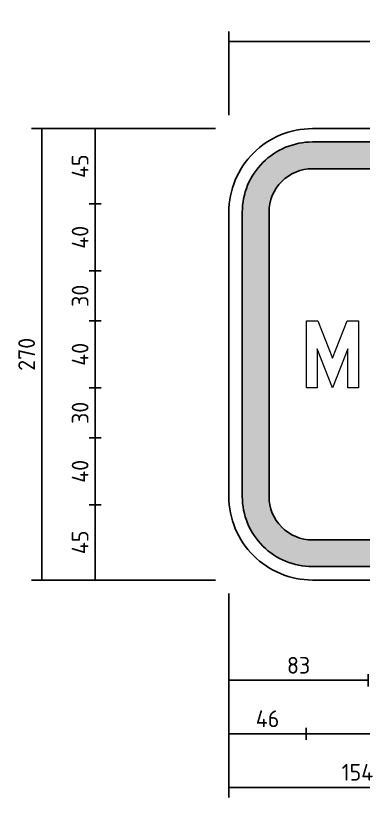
# Model space of a CAD drawing. Extents: x 0 to 752, y 0 to 297.
# Drawn here: x 132.2 to 184.2, y 108.2 to 225.1 of the extents above; entities that cross this region are included whole.
import ezdxf

# ---------------------------------------------------------------- set-up
doc = ezdxf.new("R2010")
doc.units = 0
doc.layers.get('0').update_dxf_attribs({"linetype": 'CONTINUOUS'})
doc.layers.get('DEFPOINTS').update_dxf_attribs({"linetype": 'CONTINUOUS'})
for name, color, linetype in [('L25', 1, 'CONTINUOUS'), ('L35', 3, 'CONTINUOUS'), ('T25', 1, 'CONTINUOUS')]:
    doc.layers.add(name, color=color, linetype=linetype)
doc.styles.add('ISO', font='iso3098b.shx')
doc.dimstyles.new('SIGNSDIM', dxfattribs={"dimtxt": 2.5, "dimasz": 0.2, "dimexe": 1.5, "dimexo": 2, "dimgap": 1, "dimtad": 1, "dimdec": 4, "dimlfac": 4, "dimrnd": 1, "dimdsep": 46, "dimtxsty": 'ISO', "dimblk": 'SGNDIM', "dimcen": 2.5, "dimse2": 1, "dimadec": 0, "dimazin": 0, "dimtfac": 1, "dimtdec": 4, "dimtix": 1, "dimtmove": 0, "dimatfit": 3, "dimldrblk": 'SGNDIM', "dimfxl": 1, "dimtolj": 1, "dimtzin": 0, "dimarcsym": 0})

# ---------------------------------------------------------------- blocks, each defined once
blk = doc.blocks.new('SGNDIM')
for p, q in [((0, 0), (-1, 0)), ((0, 4.5), (0, -4.5))]:
    blk.add_line(p, q)
blk = doc.blocks.new('*D4')
at = {"layer": 'DEFPOINTS', "color": 0, "transparency": 16777216}
for p in [(164.07, 208.2), (136.07, 140.7), (164.07, 140.7)]:
    blk.add_point(p, dxfattribs=at)
at = {"layer": 'T25', "color": 0, "lineweight": -2, "transparency": 16777216}
for p, q in [((162.07, 208.2), (134.57, 208.2)), ((136.07, 208), (136.07, 140.9)), ((162.07, 140.7), (134.57, 140.7))]:
    blk.add_line(p, q, dxfattribs=at)
at = {"layer": 'T25', "color": 0, "lineweight": -2, "transparency": 16777216, "xscale": 0.2, "yscale": 0.2, "zscale": 0.2}
for p, rotation in [((136.07, 208.2), 90), ((136.07, 140.7), 270)]:
    blk.add_blockref('SGNDIM', p, dxfattribs=dict(at, rotation=rotation))
at = {"layer": 'T25', "color": 0, "transparency": 16777216, "insert": (133.82, 174.45), "char_height": 2.5, "attachment_point": 5, "rotation": 90, "style": 'ISO'}
blk.add_mtext('\\A1;270', dxfattribs=at)
blk = doc.blocks.new('*D5')
at = {"layer": 'DEFPOINTS', "color": 0, "transparency": 16777216}
for p in [(164.07, 140.7), (184.91, 140.7), (184.91, 125.7)]:
    blk.add_point(p, dxfattribs=at)
at = {"layer": 'T25', "color": 0, "lineweight": -2, "transparency": 16777216}
for p, q in [((164.07, 138.7), (164.07, 124.2)), ((164.27, 125.7), (184.71, 125.7))]:
    blk.add_line(p, q, dxfattribs=at)
at = {"layer": 'T25', "color": 0, "lineweight": -2, "transparency": 16777216, "xscale": 0.2, "yscale": 0.2, "zscale": 0.2, "rotation": 180}
blk.add_blockref('SGNDIM', (164.07, 125.7), dxfattribs=at)
at = {"layer": 'T25', "color": 0, "lineweight": -2, "transparency": 16777216, "xscale": 0.2, "yscale": 0.2, "zscale": 0.2}
blk.add_blockref('SGNDIM', (184.91, 125.7), dxfattribs=at)
at = {"layer": 'T25', "color": 0, "transparency": 16777216, "insert": (174.49, 127.95), "char_height": 2.5, "attachment_point": 5, "style": 'ISO'}
blk.add_mtext('\\A1;83', dxfattribs=at)
blk = doc.blocks.new('*D10')
at = {"layer": 'DEFPOINTS', "color": 0, "transparency": 16777216}
for p in [(164.07, 140.7), (175.63, 140.7), (175.63, 117.7)]:
    blk.add_point(p, dxfattribs=at)
at = {"layer": 'T25', "color": 0, "lineweight": -2, "transparency": 16777216}
for p, q in [((164.07, 138.7), (164.07, 116.2)), ((164.27, 117.7), (175.43, 117.7))]:
    blk.add_line(p, q, dxfattribs=at)
at = {"layer": 'T25', "color": 0, "lineweight": -2, "transparency": 16777216, "xscale": 0.2, "yscale": 0.2, "zscale": 0.2, "rotation": 180}
blk.add_blockref('SGNDIM', (164.07, 117.7), dxfattribs=at)
at = {"layer": 'T25', "color": 0, "lineweight": -2, "transparency": 16777216, "xscale": 0.2, "yscale": 0.2, "zscale": 0.2}
blk.add_blockref('SGNDIM', (175.63, 117.7), dxfattribs=at)
at = {"layer": 'T25', "color": 0, "transparency": 16777216, "insert": (169.85, 119.95), "char_height": 2.5, "attachment_point": 5, "style": 'ISO'}
blk.add_mtext('\\A1;46', dxfattribs=at)
blk = doc.blocks.new('*D11')
at = {"layer": 'DEFPOINTS', "color": 0, "transparency": 16777216}
for p in [(175.63, 140.7), (265, 140.7), (265, 117.7)]:
    blk.add_point(p, dxfattribs=at)
at = {"layer": 'T25', "color": 0, "lineweight": -2, "transparency": 16777216}
blk.add_line((175.83, 117.7), (264.8, 117.7), dxfattribs=at)
at = {"layer": 'T25', "color": 0, "lineweight": -2, "transparency": 16777216, "xscale": 0.2, "yscale": 0.2, "zscale": 0.2, "rotation": 180}
blk.add_blockref('SGNDIM', (175.63, 117.7), dxfattribs=at)
at = {"layer": 'T25', "color": 0, "lineweight": -2, "transparency": 16777216, "xscale": 0.2, "yscale": 0.2, "zscale": 0.2}
blk.add_blockref('SGNDIM', (265, 117.7), dxfattribs=at)
at = {"layer": 'T25', "color": 0, "transparency": 16777216, "insert": (220.32, 119.95), "char_height": 2.5, "attachment_point": 5, "style": 'ISO'}
blk.add_mtext('\\A1;358', dxfattribs=at)
blk = doc.blocks.new('*D13')
at = {"layer": 'DEFPOINTS', "color": 0, "transparency": 16777216}
for p in [(164.07, 140.7), (202.51, 140.7), (202.51, 109.7)]:
    blk.add_point(p, dxfattribs=at)
at = {"layer": 'T25', "color": 0, "lineweight": -2, "transparency": 16777216}
for p, q in [((164.07, 138.7), (164.07, 108.2)), ((164.27, 109.7), (202.31, 109.7))]:
    blk.add_line(p, q, dxfattribs=at)
at = {"layer": 'T25', "color": 0, "lineweight": -2, "transparency": 16777216, "xscale": 0.2, "yscale": 0.2, "zscale": 0.2, "rotation": 180}
blk.add_blockref('SGNDIM', (164.07, 109.7), dxfattribs=at)
at = {"layer": 'T25', "color": 0, "lineweight": -2, "transparency": 16777216, "xscale": 0.2, "yscale": 0.2, "zscale": 0.2}
blk.add_blockref('SGNDIM', (202.51, 109.7), dxfattribs=at)
at = {"layer": 'T25', "color": 0, "transparency": 16777216, "insert": (183.29, 111.95), "char_height": 2.5, "attachment_point": 5, "style": 'ISO'}
blk.add_mtext('\\A1;154', dxfattribs=at)
blk = doc.blocks.new('*D16')
at = {"layer": 'DEFPOINTS', "color": 0, "transparency": 16777216}
for p in [(164.07, 208.2), (144.07, 196.95), (164.07, 196.95)]:
    blk.add_point(p, dxfattribs=at)
at = {"layer": 'T25', "color": 0, "lineweight": -2, "transparency": 16777216}
for p, q in [((162.07, 208.2), (142.57, 208.2)), ((144.07, 208), (144.07, 197.15))]:
    blk.add_line(p, q, dxfattribs=at)
at = {"layer": 'T25', "color": 0, "lineweight": -2, "transparency": 16777216, "xscale": 0.2, "yscale": 0.2, "zscale": 0.2}
for p, rotation in [((144.07, 208.2), 90), ((144.07, 196.95), 270)]:
    blk.add_blockref('SGNDIM', p, dxfattribs=dict(at, rotation=rotation))
at = {"layer": 'T25', "color": 0, "transparency": 16777216, "insert": (141.82, 202.58), "char_height": 2.5, "attachment_point": 5, "rotation": 90, "style": 'ISO'}
blk.add_mtext('\\A1;45', dxfattribs=at)
blk = doc.blocks.new('*D17')
at = {"layer": 'DEFPOINTS', "color": 0, "transparency": 16777216}
for p in [(164.07, 196.95), (144.07, 186.95), (164.07, 186.95)]:
    blk.add_point(p, dxfattribs=at)
at = {"layer": 'T25', "color": 0, "lineweight": -2, "transparency": 16777216}
blk.add_line((144.07, 196.75), (144.07, 187.15), dxfattribs=at)
at = {"layer": 'T25', "color": 0, "lineweight": -2, "transparency": 16777216, "xscale": 0.2, "yscale": 0.2, "zscale": 0.2}
for p, rotation in [((144.07, 196.95), 90), ((144.07, 186.95), 270)]:
    blk.add_blockref('SGNDIM', p, dxfattribs=dict(at, rotation=rotation))
at = {"layer": 'T25', "color": 0, "transparency": 16777216, "insert": (141.82, 191.95), "char_height": 2.5, "attachment_point": 5, "rotation": 90, "style": 'ISO'}
blk.add_mtext('\\A1;40', dxfattribs=at)
blk = doc.blocks.new('*D18')
at = {"layer": 'DEFPOINTS', "color": 0, "transparency": 16777216}
for p in [(164.07, 186.95), (144.07, 179.45), (164.07, 179.45)]:
    blk.add_point(p, dxfattribs=at)
at = {"layer": 'T25', "color": 0, "lineweight": -2, "transparency": 16777216}
blk.add_line((144.07, 186.75), (144.07, 179.65), dxfattribs=at)
at = {"layer": 'T25', "color": 0, "lineweight": -2, "transparency": 16777216, "xscale": 0.2, "yscale": 0.2, "zscale": 0.2}
for p, rotation in [((144.07, 186.95), 90), ((144.07, 179.45), 270)]:
    blk.add_blockref('SGNDIM', p, dxfattribs=dict(at, rotation=rotation))
at = {"layer": 'T25', "color": 0, "transparency": 16777216, "insert": (141.82, 183.2), "char_height": 2.5, "attachment_point": 5, "rotation": 90, "style": 'ISO'}
blk.add_mtext('\\A1;30', dxfattribs=at)
blk = doc.blocks.new('*D19')
at = {"layer": 'DEFPOINTS', "color": 0, "transparency": 16777216}
for p in [(164.07, 179.45), (144.07, 169.45), (164.07, 169.45)]:
    blk.add_point(p, dxfattribs=at)
at = {"layer": 'T25', "color": 0, "lineweight": -2, "transparency": 16777216}
blk.add_line((144.07, 179.25), (144.07, 169.65), dxfattribs=at)
at = {"layer": 'T25', "color": 0, "lineweight": -2, "transparency": 16777216, "xscale": 0.2, "yscale": 0.2, "zscale": 0.2}
for p, rotation in [((144.07, 179.45), 90), ((144.07, 169.45), 270)]:
    blk.add_blockref('SGNDIM', p, dxfattribs=dict(at, rotation=rotation))
at = {"layer": 'T25', "color": 0, "transparency": 16777216, "insert": (141.82, 174.45), "char_height": 2.5, "attachment_point": 5, "rotation": 90, "style": 'ISO'}
blk.add_mtext('\\A1;40', dxfattribs=at)
blk = doc.blocks.new('*D20')
at = {"layer": 'DEFPOINTS', "color": 0, "transparency": 16777216}
for p in [(164.07, 169.45), (144.07, 161.95), (164.07, 161.95)]:
    blk.add_point(p, dxfattribs=at)
at = {"layer": 'T25', "color": 0, "lineweight": -2, "transparency": 16777216}
blk.add_line((144.07, 169.25), (144.07, 162.15), dxfattribs=at)
at = {"layer": 'T25', "color": 0, "lineweight": -2, "transparency": 16777216, "xscale": 0.2, "yscale": 0.2, "zscale": 0.2}
for p, rotation in [((144.07, 169.45), 90), ((144.07, 161.95), 270)]:
    blk.add_blockref('SGNDIM', p, dxfattribs=dict(at, rotation=rotation))
at = {"layer": 'T25', "color": 0, "transparency": 16777216, "insert": (141.82, 165.7), "char_height": 2.5, "attachment_point": 5, "rotation": 90, "style": 'ISO'}
blk.add_mtext('\\A1;30', dxfattribs=at)
blk = doc.blocks.new('*D21')
at = {"layer": 'DEFPOINTS', "color": 0, "transparency": 16777216}
for p in [(164.07, 161.95), (144.07, 151.95), (164.07, 151.95)]:
    blk.add_point(p, dxfattribs=at)
at = {"layer": 'T25', "color": 0, "lineweight": -2, "transparency": 16777216}
blk.add_line((144.07, 161.75), (144.07, 152.15), dxfattribs=at)
at = {"layer": 'T25', "color": 0, "lineweight": -2, "transparency": 16777216, "xscale": 0.2, "yscale": 0.2, "zscale": 0.2}
for p, rotation in [((144.07, 161.95), 90), ((144.07, 151.95), 270)]:
    blk.add_blockref('SGNDIM', p, dxfattribs=dict(at, rotation=rotation))
at = {"layer": 'T25', "color": 0, "transparency": 16777216, "insert": (141.82, 156.95), "char_height": 2.5, "attachment_point": 5, "rotation": 90, "style": 'ISO'}
blk.add_mtext('\\A1;40', dxfattribs=at)
blk = doc.blocks.new('*D22')
at = {"layer": 'DEFPOINTS', "color": 0, "transparency": 16777216}
for p in [(164.07, 151.95), (144.07, 140.7), (164.07, 140.7)]:
    blk.add_point(p, dxfattribs=at)
at = {"layer": 'T25', "color": 0, "lineweight": -2, "transparency": 16777216}
for p, q in [((144.07, 151.75), (144.07, 140.9)), ((162.07, 140.7), (142.57, 140.7))]:
    blk.add_line(p, q, dxfattribs=at)
at = {"layer": 'T25', "color": 0, "lineweight": -2, "transparency": 16777216, "xscale": 0.2, "yscale": 0.2, "zscale": 0.2}
for p, rotation in [((144.07, 151.95), 90), ((144.07, 140.7), 270)]:
    blk.add_blockref('SGNDIM', p, dxfattribs=dict(at, rotation=rotation))
at = {"layer": 'T25', "color": 0, "transparency": 16777216, "insert": (141.82, 146.33), "char_height": 2.5, "attachment_point": 5, "rotation": 90, "style": 'ISO'}
blk.add_mtext('\\A1;45', dxfattribs=at)
blk = doc.blocks.new('*D23')
at = {"layer": 'DEFPOINTS', "color": 0, "transparency": 16777216}
for p in [(276.57, 221.2), (164.07, 208.2), (276.57, 208.2)]:
    blk.add_point(p, dxfattribs=at)
at = {"layer": 'T25', "color": 0, "lineweight": -2, "transparency": 16777216}
for p, q in [((164.07, 210.2), (164.07, 222.7)), ((276.57, 210.2), (276.57, 222.7)), ((164.27, 221.2), (276.37, 221.2))]:
    blk.add_line(p, q, dxfattribs=at)
at = {"layer": 'T25', "color": 0, "lineweight": -2, "transparency": 16777216, "xscale": 0.2, "yscale": 0.2, "zscale": 0.2, "rotation": 180}
blk.add_blockref('SGNDIM', (164.07, 221.2), dxfattribs=at)
at = {"layer": 'T25', "color": 0, "lineweight": -2, "transparency": 16777216, "xscale": 0.2, "yscale": 0.2, "zscale": 0.2}
blk.add_blockref('SGNDIM', (276.57, 221.2), dxfattribs=at)
at = {"layer": 'T25', "color": 0, "transparency": 16777216, "insert": (220.32, 223.45), "char_height": 2.5, "attachment_point": 5, "style": 'ISO'}
blk.add_mtext('\\A1;450', dxfattribs=at)

msp = doc.modelspace()

# ---------------------------------------------------------------- hatches: boundary and pattern name
at = {"layer": 'L25'}
h = msp.add_hatch(color=256, dxfattribs=at)
edge = h.paths.add_edge_path()
edge.add_line((166.066288, 153.200393), (166.066288, 195.700393))
edge.add_arc((176.566288, 195.700393), 10.5, 90, 180, ccw=False)
edge.add_line((176.566288, 206.200393), (264.066288, 206.200393))
edge.add_arc((264.066288, 195.700393), 10.5, 0, 90, ccw=False)
edge.add_line((274.566288, 195.700393), (274.566288, 153.200393))
edge.add_arc((264.066288, 153.200393), 10.5, -90, 0, ccw=False)
edge.add_line((264.066288, 142.700393), (176.566288, 142.700393))
edge.add_arc((176.566288, 153.200393), 10.5, 180, 270, ccw=False)
edge = h.paths.add_edge_path(flags=16)
edge.add_line((170.066288, 153.200393), (170.066288, 195.700393))
edge.add_arc((176.566288, 195.700393), 6.5, 90, 180, ccw=False)
edge.add_line((176.566288, 202.200393), (264.066288, 202.200393))
edge.add_arc((264.066288, 195.700393), 6.5, 0, 90, ccw=False)
edge.add_line((270.566288, 195.700393), (270.566288, 153.200393))
edge.add_arc((264.066288, 153.200393), 6.5, -90, 0, ccw=False)
edge.add_line((264.066288, 146.700393), (176.566288, 146.700393))
edge.add_arc((176.566288, 153.200393), 6.5, 180, 270, ccw=False)

# ---------------------------------------------------------------- linework, layer by layer
for points in [[(166.066288, 153.200393), (166.066288, 195.700393, -0.4142135624), (176.566288, 206.200393), (264.066288, 206.200393, -0.4142135624), (274.566288, 195.700393), (274.566288, 153.200393, -0.4142135624), (264.066288, 142.700393), (176.566288, 142.700393, -0.4142135624)], [(170.066288, 153.200393), (170.066288, 195.700393, -0.4142135624), (176.566288, 202.200393), (264.066288, 202.200393, -0.4142135624), (270.566288, 195.700393), (270.566288, 153.200393, -0.4142135624), (264.066288, 146.700393), (176.566288, 146.700393, -0.4142135624)]]:
    msp.add_lwpolyline(points, format="xyb", close=True, dxfattribs=at)
at = {"layer": 'L25', "lineweight": 0}
msp.add_lwpolyline([(175.659459, 179.450748), (177.355349, 179.450748), (179.554091, 173.855295), (181.752833, 179.450748), (183.453654, 179.450748), (183.453654, 169.452881), (181.856361, 169.452881), (181.856361, 175.25046), (179.554091, 169.452881), (177.256751, 175.25046), (177.256751, 169.452881), (175.659459, 169.452881), (175.659459, 179.450748)], close=True, dxfattribs=at)
at = {"layer": 'L35'}
msp.add_lwpolyline([(164.066288, 153.200393), (164.066288, 195.700393, -0.4142135624), (176.566288, 208.200393), (264.066288, 208.200393, -0.4142135624), (276.566288, 195.700393), (276.566288, 153.200393, -0.4142135624), (264.066288, 140.700393), (176.566288, 140.700393, -0.4142135624)], format="xyb", close=True, dxfattribs=at)

# ---------------------------------------------------------------- dimensions: what is measured, and where the dimension line sits
at = {"layer": 'T25'}
for base, p1, p2, override, picture, middle in [((276.566288, 221.200393), (164.066288, 208.200393), (276.566288, 208.200393), {"dimse2": 0}, '*D23', (220.316288, 223.450393)), ((265.004072, 117.700393), (175.628504, 140.700393), (265.004072, 140.700393), {"dimse1": 1}, '*D11', (220.316288, 119.950393))]:
    dim = msp.add_linear_dim(base=base, p1=p1, p2=p2, dimstyle='SIGNSDIM', override=override, dxfattribs=at)
    dim.commit()
    dim.dimension.update_dxf_attribs({"geometry": picture, "text_midpoint": middle})
for base, p1, p2, override, picture, middle in [((136.066288, 140.700393), (164.066288, 208.200393), (164.066288, 140.700393), {"dimse2": 0}, '*D4', (133.816288, 174.450393)), ((144.066288, 186.950393), (164.066288, 196.950393), (164.066288, 186.950393), {"dimse1": 1}, '*D17', (141.816288, 191.950393)), ((144.066288, 179.450393), (164.066288, 186.950393), (164.066288, 179.450393), {"dimse1": 1}, '*D18', (141.816288, 183.200393)), ((144.066288, 169.450393), (164.066288, 179.450393), (164.066288, 169.450393), {"dimse1": 1}, '*D19', (141.816288, 174.450393)), ((144.066288, 161.950393), (164.066288, 169.450393), (164.066288, 161.950393), {"dimse1": 1}, '*D20', (141.816288, 165.700393)), ((144.066288, 151.950393), (164.066288, 161.950393), (164.066288, 151.950393), {"dimse1": 1}, '*D21', (141.816288, 156.950393)), ((144.066288, 140.700393), (164.066288, 151.950393), (164.066288, 140.700393), {"dimse1": 1, "dimse2": 0}, '*D22', (141.816288, 146.325393))]:
    dim = msp.add_linear_dim(base=base, p1=p1, p2=p2, angle=90, dimstyle='SIGNSDIM', override=override, dxfattribs=at)
    dim.commit()
    dim.dimension.update_dxf_attribs({"geometry": picture, "text_midpoint": middle})
dim = msp.add_linear_dim(base=(144.066288, 196.950393), p1=(164.066288, 208.200393), p2=(164.066288, 196.950393), angle=90, dimstyle='SIGNSDIM', dxfattribs=at)
dim.commit()
dim.dimension.update_dxf_attribs({"geometry": '*D16', "text_midpoint": (141.816288, 202.575393)})
for base, p2, picture, middle in [((184.905138, 125.700393), (184.905138, 140.700393), '*D5', (174.485713, 127.950393)), ((175.628504, 117.700393), (175.628504, 140.700393), '*D10', (169.847396, 119.950393)), ((202.509328, 109.700393), (202.509328, 140.700393), '*D13', (183.287808, 111.950393))]:
    dim = msp.add_linear_dim(base=base, p1=(164.066288, 140.700393), p2=p2, dimstyle='SIGNSDIM', dxfattribs=at)
    dim.commit()
    dim.dimension.update_dxf_attribs({"geometry": picture, "text_midpoint": middle})

doc.saveas('drawing.dxf')
